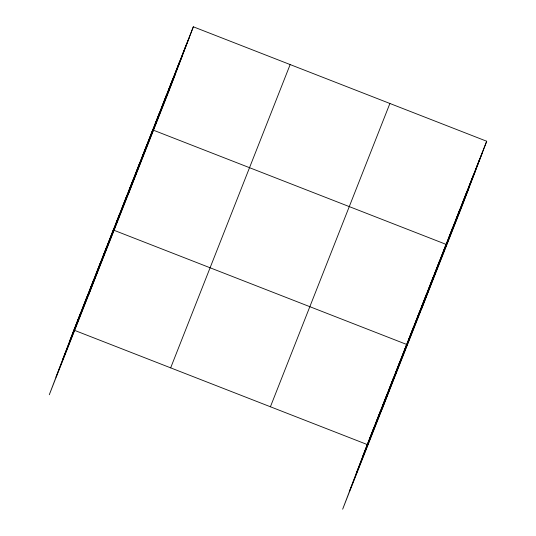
<?xml version="1.0" encoding="UTF-8"?>
<svg xmlns="http://www.w3.org/2000/svg" width="536" height="536" viewBox="0 0 536 536"><rect width="100%" height="100%" fill="white"/><g stroke="black" fill="none" stroke-linecap="round" stroke-linejoin="round"><path stroke-width="0.8" d="M193.342 26.8L73.854 330.089L49.292 394.751L168.78 91.462L193.342 26.8L486.708 141.249L462.146 205.911L342.658 509.2L367.22 444.538L486.708 141.249M76.085 324.829L80.427 313.406M82.658 308.146L86.999 296.723M89.231 291.47L93.572 280.047M95.803 274.787L100.138 263.364M102.376 258.104L106.711 246.681M88.721 294.666L113.284 230.004L406.657 344.454L382.088 409.115M115.515 224.745L119.856 213.321M122.087 208.062L126.429 196.638M128.66 191.386L133.002 179.962M135.233 174.703L139.568 163.279M141.806 158.019L146.14 146.596M128.151 194.581L152.713 129.92L446.086 244.369L421.524 309.031M155.145 124.158L159.487 112.734M161.919 106.966L166.254 95.542M168.686 89.78L173.028 78.357M175.46 72.594L179.795 61.171M182.227 55.409L186.568 43.986M369.458 439.279L373.793 427.855M376.024 422.603L380.366 411.179M382.597 405.92L386.938 394.496M389.17 389.237L393.511 377.813M395.742 372.56L400.084 361.137M408.888 339.194L413.223 327.771M415.46 322.518L419.795 311.094M422.026 305.835L426.368 294.411M428.599 289.152L432.941 277.728M435.172 272.476L439.513 261.052M448.518 238.607L452.853 227.184M455.285 221.422L459.627 209.998M462.059 204.236L466.394 192.813M468.826 187.051L473.167 175.627M475.6 169.858L479.941 158.435M69.513 341.512L189 38.224M62.839 359.08L182.327 55.791M55.965 377.177L175.453 73.894M170.662 367.857L290.15 64.568M270.412 406.77L389.9 103.481M362.885 455.962L482.367 152.673M356.212 473.529L475.693 170.247M349.331 491.633L468.819 188.344M73.854 330.089L367.22 444.538"/></g></svg>
